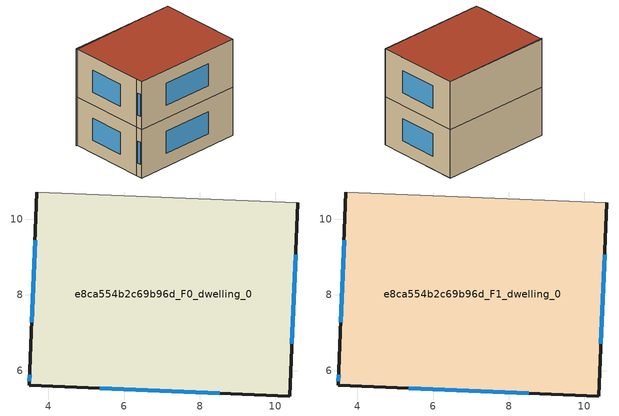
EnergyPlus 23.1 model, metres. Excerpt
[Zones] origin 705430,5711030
e8ca554b2c69b96d_F0_dwelling_0
 floor ground (EU_floor_Construction): 10.59,10.44 10.38,5.33 3.5,5.61 3.51,6 3.7,10.71 z0
 wall outside (EU_wall_Construction): 3.7,10.71 3.51,6 3.5,5.61 10.38,5.33 10.59,10.44 z0:3
 wall adiabatic (EU_wall_Construction): 10.59,10.44 3.7,10.71 z0:3
 window (EU_Window_Construction): 5.35,5.53 8.52,5.4 / 3.51,5.89 3.5,5.71 / 3.65,9.44 3.56,7.27 / 10.43,6.71 10.53,9.06 z0.81:2.19
e8ca554b2c69b96d_F1_dwelling_0
 floor to e8ca554b2c69b96d_F0_dwelling_0 (EU_floor_Construction): 10.59,10.44 10.38,5.33 3.5,5.61 3.51,6 3.7,10.71 z3
 wall outside (EU_wall_Construction): 3.7,10.71 3.51,6 3.5,5.61 10.38,5.33 10.59,10.44 z3:6
 wall adiabatic (EU_wall_Construction): 10.59,10.44 3.7,10.71 z3:6
 window (EU_Window_Construction): 5.35,5.53 8.52,5.4 / 3.51,5.89 3.5,5.71 / 3.65,9.44 3.56,7.27 / 10.43,6.71 10.53,9.06 z3.81:5.19
 roof outside (EU_roof_Construction): 10.38,5.33 10.59,10.44 3.7,10.71 3.51,6 3.5,5.61 z6
shading: 10.59,10.44 3.65,10.66 z0:6
[Building]
EU S2 Campaign: North Axis=0; Terrain=City; Solar Distribution=FullExterior
[Site:Location]
London: Latitude=51.5; Longitude=-0.5; Time Zone=0; Elevation=25
[SizingPeriod:WeatherFileDays]
AnnualSizingPeriod: Begin Month=1; Begin Day of Month=1; End Month=12; End Day of Month=31; Day of Week for Start Day=Monday; Use Weather File Daylight Saving Period=No; Use Weather File Rain and Snow Indicators=No
[MATERIAL]
EU_InternalMass_Material: Roughness=MediumRough; Thickness=0.1; Conductivity=1; Density=1800; Specific Heat=900; Thermal Absorptance=0.9; Solar Absorptance=0.7; Visible Absorptance=0.7
[MATERIAL:NOMASS] Roughness=MediumRough; Thermal Absorptance=0.9; Solar Absorptance=0.7; Visible Absorptance=0.7
Name | Thermal Resistance
EU_wall_NoMass | 0.555556
EU_roof_NoMass | 0.510204
EU_floor_NoMass | 1.68919
[WINDOWMATERIAL:SIMPLEGLAZINGSYSTEM]
EU_Window_SimpleGlazing: UFactor=3.96; Solar Heat Gain Coefficient=0.85; Visible Transmittance=0.85
[CONSTRUCTION]
EU_wall_Construction: EU_wall_NoMass
EU_roof_Construction: EU_roof_NoMass
EU_floor_Construction: EU_floor_NoMass
EU_Window_Construction: EU_Window_SimpleGlazing
EU_InternalMass_Construction: EU_InternalMass_Material
[ZONE] Type=1; Multiplier=1; Ceiling Height=autocalculate; Volume=105.647; Floor Area=autocalculate; Part of Total Floor Area=Yes
e8ca554b2c69b96d_F0_dwelling_0; e8ca554b2c69b96d_F1_dwelling_0
[INTERNALMASS] Construction=EU_InternalMass_Construction; Surface Area=35.2155
Name | Zone or ZoneList
e8ca554b2c69b96d_F0_dwelling_0_EU_InternalMass | e8ca554b2c69b96d_F0_dwelling_0
e8ca554b2c69b96d_F1_dwelling_0_EU_InternalMass | e8ca554b2c69b96d_F1_dwelling_0
[OTHEREQUIPMENT] Fuel Type=Electricity; Design Level Calculation Method=Watts/Area; Power per Zone Floor Area=1; Fraction Latent=0; Fraction Radiant=0; Fraction Lost=0; Carbon Dioxide Generation Rate=0; EndUse Subcategory=EU_Step8_InternalGains
Name | Zone or ZoneList or Space or SpaceList | Schedule
EU_Step8_InternalGain_e8ca554b2c69b96d_F0_dwelling_0_f000 | e8ca554b2c69b96d_F0_dwelling_0 | EU_Step8_GainSchedule_e8ca554b2c69b96d_F0_dwelling_0_f000
EU_Step8_InternalGain_e8ca554b2c69b96d_F1_dwelling_0_f000 | e8ca554b2c69b96d_F1_dwelling_0 | EU_Step8_GainSchedule_e8ca554b2c69b96d_F1_dwelling_0_f000
[ZONEVENTILATION:DESIGNFLOWRATE] Schedule=EU_AlwaysOn; Design Flow Rate Calculation Method=AirChanges/Hour; Air Changes per Hour=0.48; Ventilation Type=Natural; Fan Pressure Rise=0; Fan Total Efficiency=1; Constant Term Coefficient=1; Temperature Term Coefficient=0; Velocity Term Coefficient=0; Velocity Squared Term Coefficient=0; Minimum Indoor Temperature=-100; Maximum Indoor Temperature=100; Delta Temperature=-100; Minimum Outdoor Temperature=-100; Maximum Outdoor Temperature=100; Maximum Wind Speed=40
Name | Zone or ZoneList or Space or SpaceList
EU_ConstantAir_e8ca554b2c69b96d_F0_dwelling_0 | e8ca554b2c69b96d_F0_dwelling_0
EU_ConstantAir_e8ca554b2c69b96d_F1_dwelling_0 | e8ca554b2c69b96d_F1_dwelling_0
[HVACTEMPLATE:THERMOSTAT] Constant Heating Setpoint=20; Constant Cooling Setpoint=50
EU_HeatOnly_e8ca554b2c69b96d_F0_dwelling_0; EU_HeatOnly_e8ca554b2c69b96d_F1_dwelling_0
[HVACTEMPLATE:ZONE:IDEALLOADSAIRSYSTEM] System Availability Schedule=EU_AlwaysOn; Maximum Heating Supply Air Temperature=50; Minimum Cooling Supply Air Temperature=13; Maximum Heating Supply Air Humidity Ratio=0.0156; Minimum Cooling Supply Air Humidity Ratio=0.0077; Heating Limit=NoLimit; Cooling Limit=NoLimit; Heating Availability Schedule=EU_AlwaysOn; Cooling Availability Schedule=EU_CoolingOff; Dehumidification Control Type=ConstantSensibleHeatRatio; Cooling Sensible Heat Ratio=0.7; Dehumidification Setpoint=60; Humidification Control Type=None; Humidification Setpoint=30; Outdoor Air Method=None; Outdoor Air Flow Rate per Person=0.00944; Outdoor Air Flow Rate per Zone Floor Area=0; Outdoor Air Flow Rate per Zone=0; Demand Controlled Ventilation Type=None; Outdoor Air Economizer Type=NoEconomizer; Heat Recovery Type=None; Sensible Heat Recovery Effectiveness=0.7; Latent Heat Recovery Effectiveness=0.65
Name | Template Thermostat
e8ca554b2c69b96d_F0_dwelling_0 | EU_HeatOnly_e8ca554b2c69b96d_F0_dwelling_0
e8ca554b2c69b96d_F1_dwelling_0 | EU_HeatOnly_e8ca554b2c69b96d_F1_dwelling_0
[SIZING:ZONE] Zone Cooling Design Supply Air Temperature Input Method=SupplyAirTemperature; Zone Cooling Design Supply Air Temperature=13; Zone Heating Design Supply Air Temperature Input Method=SupplyAirTemperature; Zone Heating Design Supply Air Temperature=50; Zone Cooling Design Supply Air Humidity Ratio=0.008; Zone Heating Design Supply Air Humidity Ratio=0.008; Cooling Design Air Flow Method=DesignDay; Cooling Design Air Flow Rate=0; Cooling Minimum Air Flow per Zone Floor Area=0.000762; Cooling Minimum Air Flow=0; Cooling Minimum Air Flow Fraction=0.2; Heating Design Air Flow Method=DesignDay; Heating Design Air Flow Rate=0; Heating Maximum Air Flow per Zone Floor Area=0.002032; Heating Maximum Air Flow=0.141576; Heating Maximum Air Flow Fraction=0.3; Account for Dedicated Outdoor Air System=No; Dedicated Outdoor Air System Control Strategy=NeutralSupplyAir; Dedicated Outdoor Air Low Setpoint Temperature for Design=autosize; Dedicated Outdoor Air High Setpoint Temperature for Design=autosize; Zone Load Sizing Method=Sensible Load Only No Latent Load; Zone Latent Cooling Design Supply Air Humidity Ratio Input Method=HumidityRatioDifference; Zone Cooling Design Supply Air Humidity Ratio Difference=0.005; Zone Latent Heating Design Supply Air Humidity Ratio Input Method=HumidityRatioDifference; Zone Humidification Design Supply Air Humidity Ratio Difference=0.005
e8ca554b2c69b96d_F0_dwelling_0; e8ca554b2c69b96d_F1_dwelling_0
[SCHEDULE:CONSTANT]
Name | Hourly Value
EU_AlwaysOn | 1
EU_CoolingOff | 0
[SCHEDULE:FILE] Column Number=1; Rows to Skip at Top=0; Number of Hours of Data=8760; Column Separator=Comma; Interpolate to Timestep=No; Minutes per Item=60; Adjust Schedule for Daylight Savings=Yes
Name | File
EU_Step8_GainSchedule_e8ca554b2c69b96d_F0_dwelling_0_f000 | ../../schedules/e8ca554b2c69b96d/e8ca554b2c69b96d_F0_dwelling_0_f000_gain.csv
EU_Step8_GainSchedule_e8ca554b2c69b96d_F1_dwelling_0_f000 | ../../schedules/e8ca554b2c69b96d/e8ca554b2c69b96d_F1_dwelling_0_f000_gain.csv
